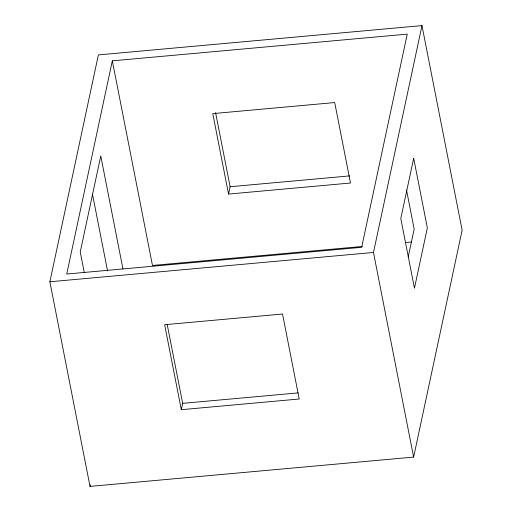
<?xml version="1.0" encoding="UTF-8"?>
<svg xmlns="http://www.w3.org/2000/svg" width="512" height="512" viewBox="0 0 512 512"><rect width="100%" height="100%" fill="white"/><g stroke="black" fill="none" stroke-linecap="round" stroke-linejoin="round"><path stroke-width="0.77" d="M49.875 281.773L98.374 54.912L421.978 25.6L462.125 230.227L413.626 457.088L90.022 486.4L49.875 281.773L373.478 252.461L421.978 25.6M112.326 60.838L66.746 274.029L361.664 247.315L407.245 34.125L112.326 60.838L152.474 265.466L362.336 246.458M90.022 486.4L90.355 484.838M181.312 409.69L164.64 324.71L282.534 314.029L299.206 399.008L181.312 409.69L182.662 403.354L167.213 324.608M228.55 194.067L212.762 113.613L334.707 102.566L350.496 183.021L228.55 194.067L230.118 186.733L215.558 112.531M408.23 256.922L414.176 229.094L406.502 189.971M230.118 186.733L349.683 175.904M405.261 242.573L411.622 241.997M182.662 403.354L298.17 392.89M373.478 252.461L413.626 457.088M122.912 268.768L100.774 155.936L80.243 251.994L84.237 272.365M92.486 194.17L107.552 270.957M413.683 158.259L400.794 218.554L414.451 288.192L427.347 227.898L413.683 158.259"/></g></svg>
